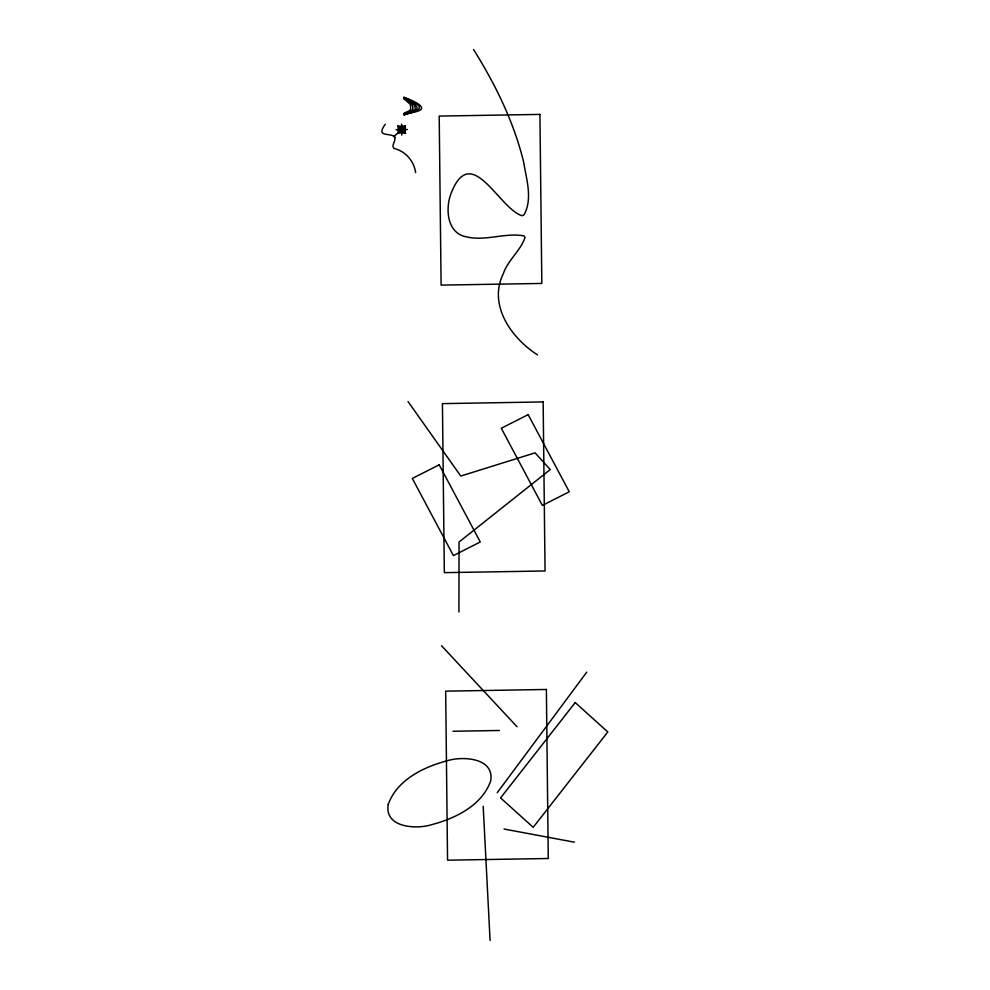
<?xml version="1.0" encoding="UTF-8"?>
<svg xmlns="http://www.w3.org/2000/svg" width="990" height="990" viewBox="0 0 990 990"><rect width="100%" height="100%" fill="white"/><g stroke="black" fill="none" stroke-linecap="round" stroke-linejoin="round"><path stroke-width="1.49" d="M458.927 611.931L459.051 542.013L550.254 469.569L535.095 452.851L460.771 476.054L408.004 401.519M385.296 124.245C374.814 138.476 391.57 131.856 395.196 137.511M497.252 792.693L586.761 672.123M397.745 133.563L401.259 130.049M402.138 129.17L405.653 125.656M405.739 133.427L401.705 129.616L393.933 136.385A3.725 3.626 -6.1 0 1 394.725 137.721C395.988 141.36 391.161 144.986 393.772 148.327C405.294 151.136 413.894 160.628 415.639 172.606M403.945 113.479L405.083 112.872A58.955 57.259 -6.1 0 1 407.744 111.561L410.702 109.779L410.516 105.67A8.601 8.353 -6.1 0 0 409.749 103.826L403.772 98.715M403.957 114.704C426.195 109.791 422.841 105.249 403.759 97.503M396.05 129.702L401.074 129.628M402.336 129.603L407.36 129.517M452.999 731.251L499.356 730.484M504.021 829.038L574.447 842.181M403.759 97.193C414.946 101.45 434.164 109.68 409.872 112.835A71.243 69.189 -6.1 0 0 403.957 115.013M403.759 97.8C412.644 100.287 426.009 111.004 408.548 112.6A62.717 60.897 -6.1 0 0 403.945 114.395M403.772 98.109C408.375 100.176 414.946 102.972 415.342 108.776A1.77 1.72 -6.1 0 1 414.798 109.803L408.14 112.427A75.191 73.025 -6.1 0 0 403.945 114.085M404.106 132.375L405.096 132.821L404.601 131.868M403.772 98.418C410.33 99.223 418.337 111.152 407.657 112.179A75.537 73.359 -6.1 0 0 403.945 113.788M537.483 354.878C511.508 338.221 487.897 305.143 503.242 273.834C507.833 260.16 520.74 250.656 525.071 237.291L524.044 235.892C505.11 232.403 485.484 241.473 466.327 236.845C446.75 233.17 445.24 208.556 451.094 193.322C471.302 141.595 498.651 208.506 522.101 215.758L524.143 214.669C532.892 198.569 526.272 178.683 523.562 161.717C513.736 121.696 495.322 84.299 473.554 49.5M397.658 125.792L401.247 129.183M441.515 645.715L517.04 726.759M401.705 129.616L403.153 131.187M483.182 806.256L490.087 940.5M401.643 124.121L401.693 128.997M401.705 130.222L401.767 135.11M388.229 804.437C384.157 827.776 416.394 829.608 431.986 824.583C455.573 818.334 481.969 805.439 490.669 780.999C494.753 757.672 462.516 755.84 446.911 760.852C423.324 767.101 396.928 779.996 388.229 804.437M575.215 702.566L500.581 797.915L533.189 827.318L607.811 731.969L575.215 702.566M528.165 414.637L501.286 428.262L542.371 505.42L569.25 491.782L528.165 414.637M439.189 464.817L412.323 478.442L453.408 555.6L480.274 541.976L439.189 464.817M539.921 114.407L439.201 116.078L441.095 285.12L541.827 283.437L539.921 114.407M405.182 126.126L398.141 126.25L398.215 133.093L405.257 132.982L405.182 126.126M543.151 401.94L442.431 403.623L444.324 572.653L545.057 570.97L543.151 401.94M546.381 689.473L445.661 691.156L447.554 860.186L548.274 858.503L546.381 689.473M400.517 131.942A2.673 2.599 -6.1 0 0 404.365 129.43A2.673 2.599 -6.1 0 0 400.22 127.463A2.673 2.599 -6.1 0 0 400.517 131.942"/></g></svg>
